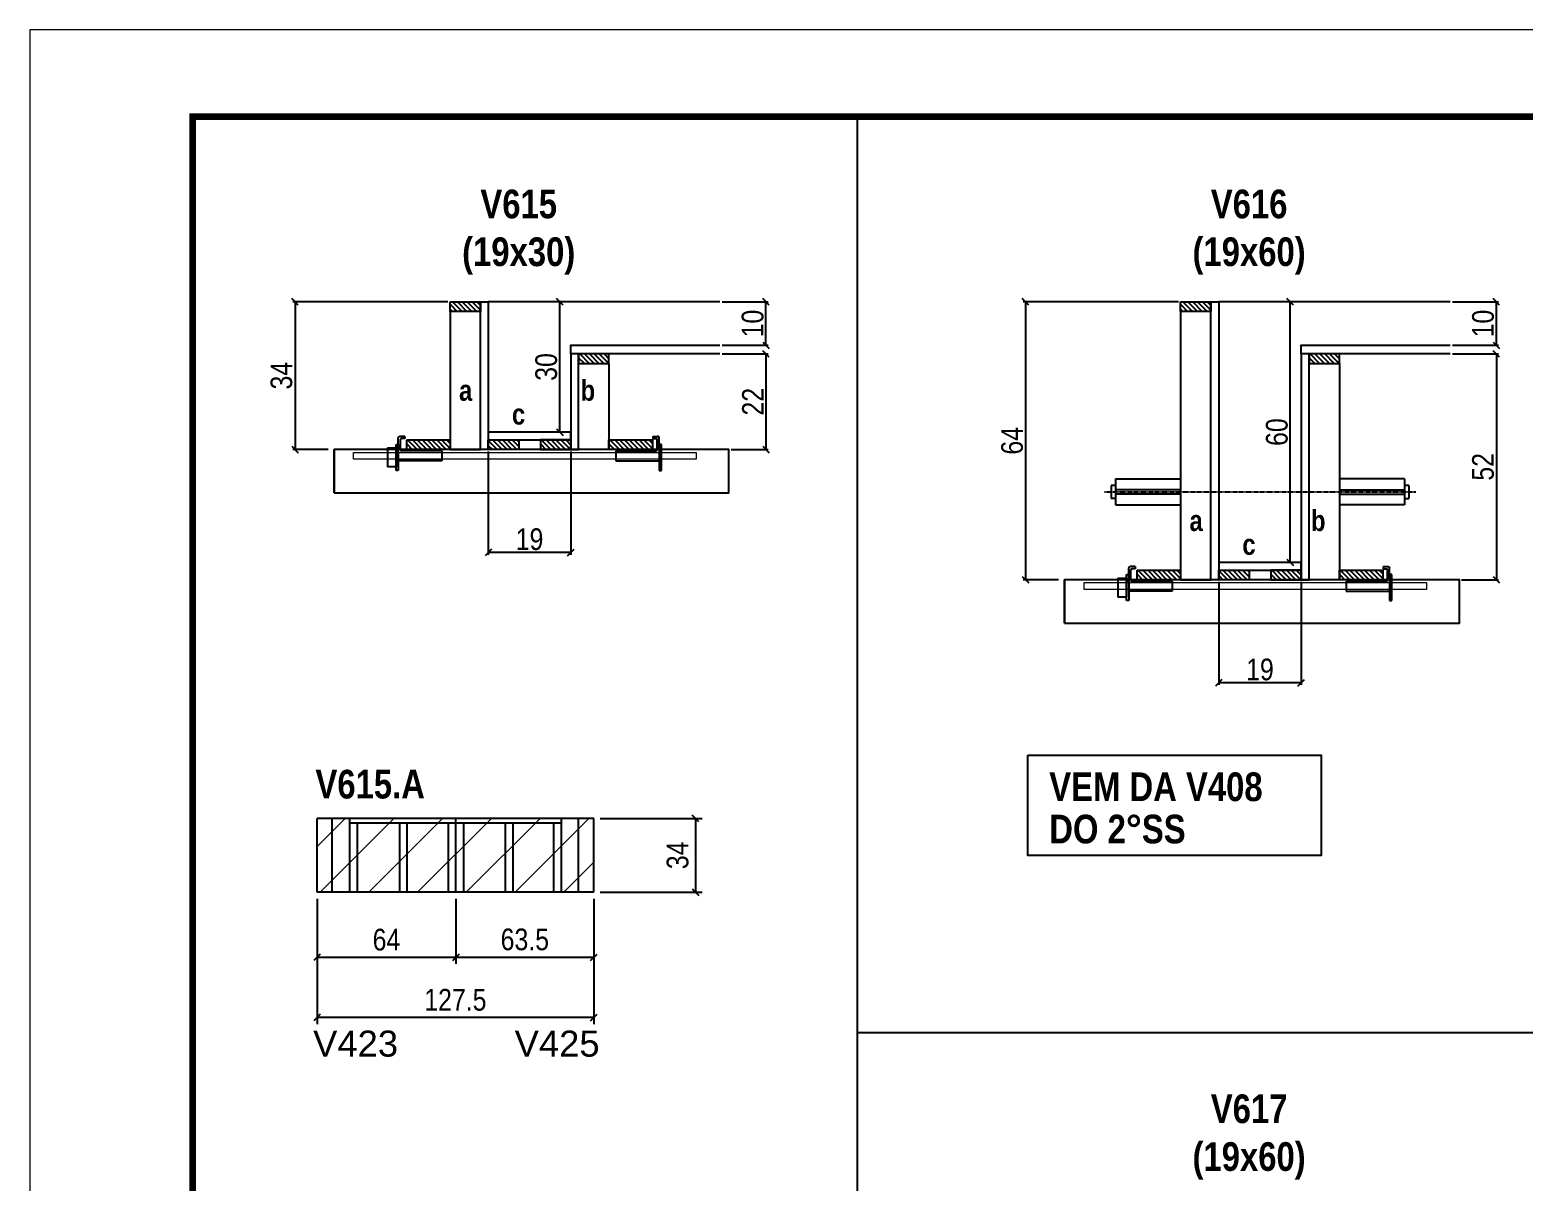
# Model space of a CAD drawing. Extents: x 3309 to 9590, y -2522 to 14608.
# Drawn here: x 4908 to 5596, y 10631 to 11162 of the extents above; entities that cross this region are included whole.
import ezdxf

# ---------------------------------------------------------------- set-up
doc = ezdxf.new("R2010")
doc.units = 0
doc.linetypes.add('DASHED', pattern=[0.75, 0.5, -0.25])
doc.linetypes.add('HIDDEN', pattern=[0.375, 0.25, -0.125])
for name, color, linetype in [('5', 5, 'Continuous'), ('barrote', 251, 'Continuous'), ('COTA', 241, 'Continuous'), ('detalhes', 4, 'Continuous'), ('NOMENCLATURA', 7, 'Continuous'), ('Painéis', 200, 'Continuous'), ('presilha', 1, 'Continuous'), ('SARR_2.2x10', 60, 'Continuous'), ('SARR_2.2x7', 40, 'Continuous'), ('SARR_3.5x7', 81, 'Continuous'), ('TENSOR', 3, 'Continuous')]:
    doc.layers.add(name, color=color, linetype=linetype)
for name, color, linetype, lineweight in [('CONCRETO', 251, 'Continuous', 25), ('Folhas', 255, 'Continuous', 9), ('Hachura', 251, 'Continuous', 9), ('SARRAFO DE PRESSAO', 251, 'DASHED', 9), ('SCO-___-LAJ', 2, 'Continuous', 0)]:
    doc.layers.add(name, color=color, linetype=linetype, lineweight=lineweight)
doc.styles.add('COTA TECNICA', font='techl___.ttf', dxfattribs={"height": 10})
doc.styles.add('COTA TECNICA 2X', font='techl___.ttf', dxfattribs={"height": 10})
doc.styles.get("Standard").update_dxf_attribs({"font": 'arial.ttf'})
doc.styles.add('TECNICA', font='techb___.ttf', dxfattribs={"height": 10})
doc.dimstyles.new('PAINEL', dxfattribs={"dimtxt": 10, "dimasz": 3, "dimexe": 3, "dimexo": 3, "dimgap": 3, "dimtad": 1, "dimdec": 1, "dimzin": 12, "dimdsep": 46, "dimtxsty": 'COTA TECNICA', "dimblk1": 'OBLIQUE', "dimblk2": 'OBLIQUE', "dimsah": 1, "dimcen": 0.9, "dimclrd": 4, "dimclre": 4, "dimclrt": 240, "dimadec": 1, "dimazin": 3, "dimtfac": 1, "dimtdec": 1, "dimtmove": 0, "dimatfit": 3, "dimfxl": 1, "dimtolj": 1, "dimtzin": 12, "dimarcsym": 0})
doc.dimstyles.new('SECAO', dxfattribs={"dimscale": 0.333333, "dimtxt": 5, "dimasz": 9, "dimexe": 3, "dimexo": 3, "dimgap": 3, "dimtad": 1, "dimdec": 1, "dimlfac": 0.5, "dimzin": 12, "dimdsep": 46, "dimtxsty": 'COTA TECNICA 2X', "dimblk1": 'OBLIQUE', "dimblk2": 'OBLIQUE', "dimsah": 1, "dimcen": 0.9, "dimclrd": 4, "dimclre": 4, "dimclrt": 240, "dimadec": 1, "dimazin": 3, "dimtfac": 1, "dimtdec": 1, "dimtmove": 0, "dimatfit": 3, "dimfxl": 1, "dimtolj": 1, "dimtzin": 12, "dimarcsym": 0})
pattern_1 = [(135, (38354.6072, -112543.3136), (-1.122532015, -1.122532015), [])]
pattern_2 = [(135, (38691.1088, -112603.3136), (-1.122532015, -1.122532015), [])]

# ---------------------------------------------------------------- blocks, each defined once
blk = doc.blocks.new('9999999999')
at = {"layer": 'Folhas'}
blk.add_lwpolyline([(98138.98, 34190.21), (99623.98, 34190.21), (99623.98, 35240.21), (98138.98, 35240.21)], close=True, dxfattribs=at)
at = {"layer": 'Folhas', "color": 30, "const_width": 3}
blk.add_lwpolyline([(98213.98, 34230.21), (99583.98, 34230.21), (99583.98, 35200.21), (98213.98, 35200.21)], close=True, dxfattribs=at)
blk = doc.blocks.new('_Oblique')
at = {"color": 0, "linetype": 'ByBlock', "lineweight": -2}
blk.add_line((-0.5, -0.5), (0.5, 0.5), dxfattribs=at)
blk = doc.blocks.new('*D309')
at = {"layer": 'COTA', "color": 4, "lineweight": -2, "transparency": 16777216}
for p, q in [((5119.07, 10967.86), (5119.07, 10920.38)), ((5157.07, 10967.86), (5157.07, 10920.38)), ((5157.07, 10921.38), (5119.07, 10921.38))]:
    blk.add_line(p, q, dxfattribs=at)
at = {"layer": 'Defpoints', "color": 0, "transparency": 16777216}
for p in [(5119.07, 10968.86), (5157.07, 10968.86), (5119.07, 10921.38)]:
    blk.add_point(p, dxfattribs=at)
at = {"layer": 'COTA', "color": 4, "lineweight": -2, "transparency": 16777216, "xscale": 3, "yscale": 3, "zscale": 3, "rotation": 180}
blk.add_blockref('_Oblique', (5119.07, 10921.38), dxfattribs=at)
at = {"layer": 'COTA', "color": 4, "lineweight": -2, "transparency": 16777216, "xscale": 3, "yscale": 3, "zscale": 3}
blk.add_blockref('_Oblique', (5157.07, 10921.38), dxfattribs=at)
at = {"layer": 'COTA', "color": 240, "transparency": 16777216, "insert": (5138.07, 10927.47), "char_height": 10, "attachment_point": 5, "style": 'COTA TECNICA 2X'}
blk.add_mtext('\\A1;19', dxfattribs=at)
blk = doc.blocks.new('PRESILHA METÁLICA 1')
at = {"layer": 'presilha'}
for p, q in [((12, 21), (8.6, 21)), ((12, 21), (12, 19.5)), ((0, 13), (6, 13)), ((0, 13), (0, 0)), ((6, 15.5), (7.5, 15.5)), ((6, -2.5), (6, 15.5)), ((6, 13), (6, 0)), ((7.5, 10.6), (7.5, 19.9)), ((7.5, 15.5), (7.5, -2.5)), ((9, 11.6), (9, 18.9)), ((12, 19.5), (9.6, 19.5)), ((37.5, 11), (9.6, 11)), ((37.5, 11), (37.5, 4.1)), ((6, 0), (0, 0)), ((37.5, 4.1), (7.5, 4.1)), ((7.5, -2.5), (6, -2.5))]:
    blk.add_line(p, q, dxfattribs=at)
for centre, radius, start, end in [((8.6, 19.9), 1.14, 90, 180), ((9.6, 18.9), 0.57, 90, 180), ((9.6, 11.6), 0.57, 180, 270)]:
    blk.add_arc(centre, radius, start, end, dxfattribs=at)
blk = doc.blocks.new('PRESILHA METÁLICA 2')
at = {"layer": 'presilha'}
for p, q in [((-5.2, 23.5), (-5.2, 22)), ((-5.2, 23.5), (-1.9, 23.5)), ((-5.2, 22), (-2.8, 22)), ((-2.2, 14.1), (-2.2, 21.4)), ((-0.8, 14.6), (-0.8, 22.4)), ((-30.8, 13.5), (-30.8, 6.6)), ((-30.8, 13.5), (-2.8, 13.5)), ((0.8, 18), (-0.8, 18)), ((-0.8, 18), (-0.8, 0)), ((0.8, 0), (0.8, 18)), ((-30.8, 6.6), (-0.8, 6.6)), ((-0.8, 0), (0.8, 0))]:
    blk.add_line(p, q, dxfattribs=at)
for centre, radius, start, end in [((-2.8, 21.4), 0.57, 0, 90), ((-1.9, 22.4), 1.14, 0, 90), ((-2.8, 14.1), 0.57, 270, 0)]:
    blk.add_arc(centre, radius, start, end, dxfattribs=at)
blk = doc.blocks.new('*D310')
at = {"layer": 'COTA', "color": 4, "lineweight": -2, "transparency": 16777216}
for p, q in [((5100.47, 11036.86), (5029.02, 11036.86)), ((5030.02, 11036.86), (5030.02, 10968.86)), ((5045.26, 10968.86), (5029.02, 10968.86))]:
    blk.add_line(p, q, dxfattribs=at)
at = {"layer": 'Defpoints', "color": 0, "transparency": 16777216}
for p in [(5101.47, 11036.86), (5030.02, 10968.86), (5046.26, 10968.86)]:
    blk.add_point(p, dxfattribs=at)
at = {"layer": 'COTA', "color": 4, "lineweight": -2, "transparency": 16777216, "xscale": 3, "yscale": 3, "zscale": 3}
for p, rotation in [((5030.02, 11036.86), 90), ((5030.02, 10968.86), 270)]:
    blk.add_blockref('_Oblique', p, dxfattribs=dict(at, rotation=rotation))
at = {"layer": 'COTA', "color": 240, "transparency": 16777216, "insert": (5023.8, 11002.86), "char_height": 10, "attachment_point": 5, "rotation": 90, "style": 'COTA TECNICA 2X'}
blk.add_mtext('\\A1;34', dxfattribs=at)
blk = doc.blocks.new('*D311')
at = {"layer": 'COTA', "color": 4, "lineweight": -2, "transparency": 16777216}
for p, q in [((5226.77, 11012.86), (5247.99, 11012.86)), ((5246.99, 11012.86), (5246.99, 10968.86)), ((5230.88, 10968.86), (5247.99, 10968.86))]:
    blk.add_line(p, q, dxfattribs=at)
at = {"layer": 'Defpoints', "color": 0, "transparency": 16777216}
for p in [(5225.77, 11012.86), (5229.88, 10968.86), (5246.99, 10968.86)]:
    blk.add_point(p, dxfattribs=at)
at = {"layer": 'COTA', "color": 4, "lineweight": -2, "transparency": 16777216, "xscale": 3, "yscale": 3, "zscale": 3}
for p, rotation in [((5246.99, 11012.86), 90), ((5246.99, 10968.86), 270)]:
    blk.add_blockref('_Oblique', p, dxfattribs=dict(at, rotation=rotation))
at = {"layer": 'COTA', "color": 240, "transparency": 16777216, "insert": (5240.99, 10990.86), "char_height": 10, "attachment_point": 5, "rotation": 90, "style": 'COTA TECNICA 2X'}
blk.add_mtext('\\A1;22', dxfattribs=at)
blk = doc.blocks.new('*D312')
at = {"layer": 'COTA', "color": 4, "lineweight": -2, "transparency": 16777216}
for p, q in [((5156.07, 11036.86), (5151, 11036.86)), ((5152, 10976.86), (5152, 11036.86)), ((5156.07, 10976.86), (5151, 10976.86))]:
    blk.add_line(p, q, dxfattribs=at)
at = {"layer": 'Defpoints', "color": 0, "transparency": 16777216}
for p in [(5152, 11036.86), (5157.07, 11036.86), (5157.07, 10976.86)]:
    blk.add_point(p, dxfattribs=at)
at = {"layer": 'COTA', "color": 4, "lineweight": -2, "transparency": 16777216, "xscale": 3, "yscale": 3, "zscale": 3}
for p, rotation in [((5152, 11036.86), 90), ((5152, 10976.86), 270)]:
    blk.add_blockref('_Oblique', p, dxfattribs=dict(at, rotation=rotation))
at = {"layer": 'COTA', "color": 240, "transparency": 16777216, "insert": (5145.78, 11006.86), "char_height": 10, "attachment_point": 5, "rotation": 90, "style": 'COTA TECNICA 2X'}
blk.add_mtext('\\A1;30', dxfattribs=at)
blk = doc.blocks.new('*D313')
at = {"layer": 'COTA', "color": 4, "lineweight": -2, "transparency": 16777216}
for p, q in [((5226.77, 11036.86), (5247.99, 11036.86)), ((5246.99, 11016.86), (5246.99, 11036.86)), ((5226.77, 11016.86), (5247.99, 11016.86))]:
    blk.add_line(p, q, dxfattribs=at)
at = {"layer": 'Defpoints', "color": 0, "transparency": 16777216}
for p in [(5225.77, 11036.86), (5246.99, 11036.86), (5225.77, 11016.86)]:
    blk.add_point(p, dxfattribs=at)
at = {"layer": 'COTA', "color": 4, "lineweight": -2, "transparency": 16777216, "xscale": 3, "yscale": 3, "zscale": 3}
for p, rotation in [((5246.99, 11036.86), 90), ((5246.99, 11016.86), 270)]:
    blk.add_blockref('_Oblique', p, dxfattribs=dict(at, rotation=rotation))
at = {"layer": 'COTA', "color": 240, "transparency": 16777216, "insert": (5240.88, 11026.86), "char_height": 10, "attachment_point": 5, "rotation": 90, "style": 'COTA TECNICA 2X'}
blk.add_mtext('\\A1;10', dxfattribs=at)
blk = doc.blocks.new('*D314')
at = {"layer": 'COTA', "color": 4, "linetype": 'ByBlock', "lineweight": -2, "transparency": 16777216}
for p, q in [((5104.15, 10761.91), (5104.15, 10731.9)), ((5167.65, 10761.91), (5167.65, 10731.9)), ((5167.65, 10734.9), (5104.15, 10734.9))]:
    blk.add_line(p, q, dxfattribs=at)
at = {"layer": 'Defpoints', "color": 0, "linetype": 'ByBlock', "transparency": 16777216}
for p in [(5104.15, 10764.91), (5167.65, 10764.91), (5104.15, 10734.9)]:
    blk.add_point(p, dxfattribs=at)
at = {"layer": 'COTA', "color": 4, "linetype": 'ByBlock', "lineweight": -2, "transparency": 16777216, "xscale": 3, "yscale": 3, "zscale": 3, "rotation": 180}
blk.add_blockref('_Oblique', (5104.15, 10734.9), dxfattribs=at)
at = {"layer": 'COTA', "color": 4, "linetype": 'ByBlock', "lineweight": -2, "transparency": 16777216, "xscale": 3, "yscale": 3, "zscale": 3}
blk.add_blockref('_Oblique', (5167.65, 10734.9), dxfattribs=at)
at = {"layer": 'COTA', "color": 240, "linetype": 'ByBlock', "transparency": 16777216, "insert": (5135.9, 10743.12), "char_height": 10, "attachment_point": 5, "style": 'COTA TECNICA'}
blk.add_mtext('\\A1;63.5', dxfattribs=at)
blk = doc.blocks.new('*D315')
at = {"layer": 'COTA', "color": 4, "linetype": 'ByBlock', "lineweight": -2, "transparency": 16777216}
for p, q in [((5040.15, 10761.91), (5040.15, 10731.9)), ((5104.15, 10761.91), (5104.15, 10731.9)), ((5104.15, 10734.9), (5040.15, 10734.9))]:
    blk.add_line(p, q, dxfattribs=at)
at = {"layer": 'Defpoints', "color": 0, "linetype": 'ByBlock', "transparency": 16777216}
for p in [(5040.15, 10764.91), (5104.15, 10764.91), (5040.15, 10734.9)]:
    blk.add_point(p, dxfattribs=at)
at = {"layer": 'COTA', "color": 4, "linetype": 'ByBlock', "lineweight": -2, "transparency": 16777216, "xscale": 3, "yscale": 3, "zscale": 3, "rotation": 180}
blk.add_blockref('_Oblique', (5040.15, 10734.9), dxfattribs=at)
at = {"layer": 'COTA', "color": 4, "linetype": 'ByBlock', "lineweight": -2, "transparency": 16777216, "xscale": 3, "yscale": 3, "zscale": 3}
blk.add_blockref('_Oblique', (5104.15, 10734.9), dxfattribs=at)
at = {"layer": 'COTA', "color": 240, "linetype": 'ByBlock', "transparency": 16777216, "insert": (5072.15, 10743), "char_height": 10, "attachment_point": 5, "style": 'COTA TECNICA'}
blk.add_mtext('\\A1;64', dxfattribs=at)
blk = doc.blocks.new('*D337')
at = {"layer": 'COTA', "color": 4, "linetype": 'ByBlock', "lineweight": -2, "transparency": 16777216}
for p, q in [((5040.15, 10761.91), (5040.15, 10704.19)), ((5167.65, 10761.91), (5167.65, 10704.19)), ((5167.65, 10707.19), (5040.15, 10707.19))]:
    blk.add_line(p, q, dxfattribs=at)
at = {"layer": 'Defpoints', "color": 0, "linetype": 'ByBlock', "transparency": 16777216}
for p in [(5040.15, 10764.91), (5167.65, 10764.91), (5040.15, 10707.19)]:
    blk.add_point(p, dxfattribs=at)
at = {"layer": 'COTA', "color": 4, "linetype": 'ByBlock', "lineweight": -2, "transparency": 16777216, "xscale": 3, "yscale": 3, "zscale": 3, "rotation": 180}
blk.add_blockref('_Oblique', (5040.15, 10707.19), dxfattribs=at)
at = {"layer": 'COTA', "color": 4, "linetype": 'ByBlock', "lineweight": -2, "transparency": 16777216, "xscale": 3, "yscale": 3, "zscale": 3}
blk.add_blockref('_Oblique', (5167.65, 10707.19), dxfattribs=at)
at = {"layer": 'COTA', "color": 240, "linetype": 'ByBlock', "transparency": 16777216, "insert": (5103.9, 10715.3), "char_height": 10, "attachment_point": 5, "style": 'COTA TECNICA'}
blk.add_mtext('\\A1;127.5', dxfattribs=at)
blk = doc.blocks.new('*D338')
at = {"layer": 'COTA', "color": 4, "lineweight": -2, "transparency": 16777216}
for p, q in [((5170.65, 10798.91), (5217.53, 10798.91)), ((5214.53, 10798.91), (5214.53, 10764.91)), ((5170.65, 10764.91), (5217.53, 10764.91))]:
    blk.add_line(p, q, dxfattribs=at)
at = {"layer": 'Defpoints', "color": 0, "transparency": 16777216}
for p in [(5167.65, 10798.91), (5167.65, 10764.91), (5214.53, 10764.91)]:
    blk.add_point(p, dxfattribs=at)
at = {"layer": 'COTA', "color": 4, "lineweight": -2, "transparency": 16777216, "xscale": 3, "yscale": 3, "zscale": 3}
for p, rotation in [((5214.53, 10798.91), 90), ((5214.53, 10764.91), 270)]:
    blk.add_blockref('_Oblique', p, dxfattribs=dict(at, rotation=rotation))
at = {"layer": 'COTA', "color": 240, "transparency": 16777216, "insert": (5206.31, 10781.91), "char_height": 10, "attachment_point": 5, "rotation": 90, "style": 'COTA TECNICA'}
blk.add_mtext('\\A1;34', dxfattribs=at)
blk = doc.blocks.new('*D320')
at = {"layer": 'COTA', "color": 4, "lineweight": -2, "transparency": 16777216}
for p, q in [((5455.57, 10907.86), (5455.57, 10860.38)), ((5493.57, 10907.86), (5493.57, 10860.38)), ((5493.57, 10861.38), (5455.57, 10861.38))]:
    blk.add_line(p, q, dxfattribs=at)
at = {"layer": 'Defpoints', "color": 0, "transparency": 16777216}
for p in [(5455.57, 10908.86), (5493.57, 10908.86), (5455.57, 10861.38)]:
    blk.add_point(p, dxfattribs=at)
at = {"layer": 'COTA', "color": 4, "lineweight": -2, "transparency": 16777216, "xscale": 3, "yscale": 3, "zscale": 3, "rotation": 180}
blk.add_blockref('_Oblique', (5455.57, 10861.38), dxfattribs=at)
at = {"layer": 'COTA', "color": 4, "lineweight": -2, "transparency": 16777216, "xscale": 3, "yscale": 3, "zscale": 3}
blk.add_blockref('_Oblique', (5493.57, 10861.38), dxfattribs=at)
at = {"layer": 'COTA', "color": 240, "transparency": 16777216, "insert": (5474.57, 10867.47), "char_height": 10, "attachment_point": 5, "style": 'COTA TECNICA 2X'}
blk.add_mtext('\\A1;19', dxfattribs=at)
blk = doc.blocks.new('*D321')
at = {"layer": 'COTA', "color": 4, "lineweight": -2, "transparency": 16777216}
for p, q in [((5436.97, 11036.86), (5365.52, 11036.86)), ((5366.52, 11036.86), (5366.52, 10908.86)), ((5381.76, 10908.86), (5365.52, 10908.86))]:
    blk.add_line(p, q, dxfattribs=at)
at = {"layer": 'Defpoints', "color": 0, "transparency": 16777216}
for p in [(5437.97, 11036.86), (5366.52, 10908.86), (5382.76, 10908.86)]:
    blk.add_point(p, dxfattribs=at)
at = {"layer": 'COTA', "color": 4, "lineweight": -2, "transparency": 16777216, "xscale": 3, "yscale": 3, "zscale": 3}
for p, rotation in [((5366.52, 11036.86), 90), ((5366.52, 10908.86), 270)]:
    blk.add_blockref('_Oblique', p, dxfattribs=dict(at, rotation=rotation))
at = {"layer": 'COTA', "color": 240, "transparency": 16777216, "insert": (5360.42, 10972.86), "char_height": 10, "attachment_point": 5, "rotation": 90, "style": 'COTA TECNICA 2X'}
blk.add_mtext('\\A1;64', dxfattribs=at)
blk = doc.blocks.new('*D322')
at = {"layer": 'COTA', "color": 4, "lineweight": -2, "transparency": 16777216}
for p, q in [((5563.27, 11012.86), (5584.49, 11012.86)), ((5583.49, 11012.86), (5583.49, 10908.86)), ((5567.38, 10908.86), (5584.49, 10908.86))]:
    blk.add_line(p, q, dxfattribs=at)
at = {"layer": 'Defpoints', "color": 0, "transparency": 16777216}
for p in [(5562.27, 11012.86), (5566.38, 10908.86), (5583.49, 10908.86)]:
    blk.add_point(p, dxfattribs=at)
at = {"layer": 'COTA', "color": 4, "lineweight": -2, "transparency": 16777216, "xscale": 3, "yscale": 3, "zscale": 3}
for p, rotation in [((5583.49, 11012.86), 90), ((5583.49, 10908.86), 270)]:
    blk.add_blockref('_Oblique', p, dxfattribs=dict(at, rotation=rotation))
at = {"layer": 'COTA', "color": 240, "transparency": 16777216, "insert": (5577.38, 10960.86), "char_height": 10, "attachment_point": 5, "rotation": 90, "style": 'COTA TECNICA 2X'}
blk.add_mtext('\\A1;52', dxfattribs=at)
blk = doc.blocks.new('*D323')
at = {"layer": 'COTA', "color": 4, "lineweight": -2, "transparency": 16777216}
for p, q in [((5492.57, 11036.86), (5487.5, 11036.86)), ((5488.5, 10916.86), (5488.5, 11036.86)), ((5492.57, 10916.86), (5487.5, 10916.86))]:
    blk.add_line(p, q, dxfattribs=at)
at = {"layer": 'Defpoints', "color": 0, "transparency": 16777216}
for p in [(5488.5, 11036.86), (5493.57, 11036.86), (5493.57, 10916.86)]:
    blk.add_point(p, dxfattribs=at)
at = {"layer": 'COTA', "color": 4, "lineweight": -2, "transparency": 16777216, "xscale": 3, "yscale": 3, "zscale": 3}
for p, rotation in [((5488.5, 11036.86), 90), ((5488.5, 10916.86), 270)]:
    blk.add_blockref('_Oblique', p, dxfattribs=dict(at, rotation=rotation))
at = {"layer": 'COTA', "color": 240, "transparency": 16777216, "insert": (5482.39, 10976.86), "char_height": 10, "attachment_point": 5, "rotation": 90, "style": 'COTA TECNICA 2X'}
blk.add_mtext('\\A1;60', dxfattribs=at)
blk = doc.blocks.new('*D324')
at = {"layer": 'COTA', "color": 4, "lineweight": -2, "transparency": 16777216}
for p, q in [((5563.27, 11036.86), (5584.49, 11036.86)), ((5583.49, 11016.86), (5583.49, 11036.86)), ((5563.27, 11016.86), (5584.49, 11016.86))]:
    blk.add_line(p, q, dxfattribs=at)
at = {"layer": 'Defpoints', "color": 0, "transparency": 16777216}
for p in [(5562.27, 11036.86), (5583.49, 11036.86), (5562.27, 11016.86)]:
    blk.add_point(p, dxfattribs=at)
at = {"layer": 'COTA', "color": 4, "lineweight": -2, "transparency": 16777216, "xscale": 3, "yscale": 3, "zscale": 3}
for p, rotation in [((5583.49, 11036.86), 90), ((5583.49, 11016.86), 270)]:
    blk.add_blockref('_Oblique', p, dxfattribs=dict(at, rotation=rotation))
at = {"layer": 'COTA', "color": 240, "transparency": 16777216, "insert": (5577.39, 11026.86), "char_height": 10, "attachment_point": 5, "rotation": 90, "style": 'COTA TECNICA 2X'}
blk.add_mtext('\\A1;10', dxfattribs=at)

msp = doc.modelspace()

# ---------------------------------------------------------------- hatches: boundary and pattern name
at = {"layer": 'Hachura', "linetype": 'ByBlock'}
h = msp.add_hatch(dxfattribs=at)
h.set_pattern_fill('ANSI31', color=256, scale=5)
h.set_pattern_definition([(45, (-447.436, 0), (-11.22532, 11.22532), [])])
h.paths.add_polyline_path([(5104.15, 10798.91), (5040.15, 10798.91), (5040.15, 10764.91), (5104.15, 10764.91)])
h.paths.add_polyline_path([(5167.65, 10798.91), (5104.15, 10798.91), (5104.15, 10764.91), (5167.65, 10764.91)])
h.paths.add_polyline_path([(5167.65, 10595.61), (5104.15, 10595.61), (5104.15, 10573.61), (5167.65, 10573.61)])
h.paths.add_polyline_path([(5104.15, 10595.61), (5040.15, 10595.61), (5040.15, 10573.61), (5104.15, 10573.61)])
at = {"layer": 'SARR_2.2x10'}
h = msp.add_hatch(dxfattribs=at)
h.set_pattern_fill('ANSI31', color=256, scale=0.5, angle=90)
h.set_pattern_definition([(135, (38275.0072, -112543.3136), (-1.122532015, -1.122532015), [])])
h.paths.add_polyline_path([(5081.47, 10973.26), (5081.47, 10968.86), (5101.47, 10968.86), (5101.47, 10973.26)])
h = msp.add_hatch(dxfattribs=at)
h.set_pattern_fill('ANSI31', color=256, scale=0.5, angle=90)
h.set_pattern_definition([(135, (38368.2072, -112543.3136), (-1.122532015, -1.122532015), [])])
h.paths.add_polyline_path([(5174.67, 10973.26), (5174.67, 10968.86), (5194.67, 10968.86), (5194.67, 10973.26)])
h = msp.add_hatch(dxfattribs=at)
h.set_pattern_fill('ANSI31', color=256, scale=0.5, angle=90)
h.set_pattern_definition([(135, (38611.5088, -112603.3136), (-1.122532015, -1.122532015), [])])
h.paths.add_polyline_path([(5417.97, 10913.26), (5417.97, 10908.86), (5437.97, 10908.86), (5437.97, 10913.26)])
h = msp.add_hatch(dxfattribs=at)
h.set_pattern_fill('ANSI31', color=256, scale=0.5, angle=90)
h.set_pattern_definition([(135, (38704.7088, -112603.3136), (-1.122532015, -1.122532015), [])])
h.paths.add_polyline_path([(5511.17, 10913.26), (5511.17, 10908.86), (5531.17, 10908.86), (5531.17, 10913.26)])
at = {"layer": 'SARR_2.2x7'}
h = msp.add_hatch(dxfattribs=at)
h.set_pattern_fill('ANSI31', color=256, scale=0.5, angle=90)
h.set_pattern_definition([(135, (38289.0072, -112479.7136), (-1.122532015, -1.122532015), [])])
h.paths.add_polyline_path([(5115.47, 11036.86), (5115.47, 11032.46), (5101.47, 11032.46), (5101.47, 11036.86)])
h = msp.add_hatch(dxfattribs=at)
h.set_pattern_fill('ANSI31', color=256, scale=0.5, angle=90)
h.set_pattern_definition([(135, (38625.5088, -112479.7136), (-1.122532015, -1.122532015), [])])
h.paths.add_polyline_path([(5451.97, 11036.86), (5451.97, 11032.46), (5437.97, 11032.46), (5437.97, 11036.86)])
h = msp.add_hatch(dxfattribs=at)
h.set_pattern_fill('ANSI31', color=256, scale=0.5, angle=90)
h.set_pattern_definition([(135, (38269.0072, -112503.7136), (-1.122532015, -1.122532015), [])])
h.paths.add_polyline_path([(5160.67, 11012.86), (5160.67, 11008.46), (5174.67, 11008.46), (5174.67, 11012.86)])
h = msp.add_hatch(dxfattribs=at)
h.set_pattern_fill('ANSI31', color=256, scale=0.5, angle=90)
h.set_pattern_definition([(135, (38605.5088, -112503.7136), (-1.122532015, -1.122532015), [])])
h.paths.add_polyline_path([(5497.17, 11012.86), (5497.17, 11008.46), (5511.17, 11008.46), (5511.17, 11012.86)])
h = msp.add_hatch(dxfattribs=at)
h.set_pattern_fill('ANSI31', color=256, scale=0.5, angle=90)
h.set_pattern_definition(pattern_1)
h.paths.add_polyline_path([(5133.07, 10968.86), (5133.07, 10973.26), (5119.07, 10973.26), (5119.07, 10968.86)])
h = msp.add_hatch(dxfattribs=at)
h.set_pattern_fill('ANSI31', color=256, scale=0.5, angle=90)
h.set_pattern_definition(pattern_1)
h.paths.add_polyline_path([(5143.07, 10973.26), (5143.07, 10968.86), (5157.07, 10968.86), (5157.07, 10973.26)])
h = msp.add_hatch(dxfattribs=at)
h.set_pattern_fill('ANSI31', color=256, scale=0.5, angle=90)
h.set_pattern_definition(pattern_2)
h.paths.add_polyline_path([(5469.57, 10908.86), (5469.57, 10913.26), (5455.57, 10913.26), (5455.57, 10908.86)])
h = msp.add_hatch(dxfattribs=at)
h.set_pattern_fill('ANSI31', color=256, scale=0.5, angle=90)
h.set_pattern_definition(pattern_2)
h.paths.add_polyline_path([(5479.57, 10913.26), (5479.57, 10908.86), (5493.57, 10908.86), (5493.57, 10913.26)])

# ---------------------------------------------------------------- linework, layer by layer
at = {"ltscale": 3}
for p, q in [((5407.97, 10955.31), (5407.97, 10943.31)), ((5407.97, 10955.31), (5437.97, 10955.31)), ((5541.17, 10955.31), (5511.17, 10955.31)), ((5541.17, 10955.31), (5541.17, 10943.31)), ((5405.97, 10952.31), (5405.97, 10946.31)), ((5407.97, 10952.31), (5405.97, 10952.31)), ((5407.97, 10946.31), (5405.97, 10946.31)), ((5437.97, 10950.31), (5407.97, 10950.31)), ((5437.97, 10948.31), (5407.97, 10948.31)), ((5511.17, 10950.31), (5541.17, 10950.31)), ((5511.17, 10948.31), (5541.17, 10948.31)), ((5543.17, 10952.31), (5541.17, 10952.31)), ((5541.17, 10946.31), (5543.17, 10946.31)), ((5543.17, 10952.31), (5543.17, 10946.31)), ((5407.97, 10943.31), (5437.97, 10943.31)), ((5541.17, 10943.31), (5511.17, 10943.31))]:
    msp.add_line(p, q, dxfattribs=at)
at = {"layer": 'barrote', "elevation": 0}
msp.add_lwpolyline([(5048.01, 10948.86), (5229.93, 10948.86), (5229.93, 10968.86), (5048.01, 10968.86)], close=True, dxfattribs=at)
at = {"layer": 'barrote'}
msp.add_lwpolyline([(5384.51, 10888.86), (5566.43, 10888.86), (5566.43, 10908.86), (5384.51, 10908.86)], close=True, dxfattribs=at)
at = {"layer": 'CONCRETO', "linetype": 'Continuous'}
for p, q in [((5225.77, 11036.86), (5119.07, 11036.86)), ((5562.27, 11036.86), (5455.57, 11036.86))]:
    msp.add_line(p, q, dxfattribs=at)
at = {"layer": 'COTA'}
for p, q in [((5288.98, 11122.13), (5288.98, 10351.38)), ((5288.98, 10700.34), (6352.87, 10700.34))]:
    msp.add_line(p, q, dxfattribs=at)
at = {"layer": 'detalhes', "color": 250}
for p, q in [((5048.01, 10948.86), (5048.01, 10968.86)), ((5384.51, 10888.86), (5384.51, 10908.86))]:
    msp.add_line(p, q, dxfattribs=at)
at = {"layer": 'NOMENCLATURA'}
msp.add_lwpolyline([(5367.66, 10828.11), (5502.81, 10828.11), (5502.81, 10781.84), (5367.66, 10781.84)], close=True, dxfattribs=at)
at = {"layer": 'Painéis', "linetype": 'ByBlock'}
for p, q in [((5167.65, 10798.91), (5040.15, 10798.91)), ((5040.15, 10764.91), (5040.15, 10798.91)), ((5104.15, 10764.91), (5104.15, 10798.91)), ((5167.65, 10764.91), (5167.65, 10798.91)), ((5167.65, 10764.91), (5040.15, 10764.91))]:
    msp.add_line(p, q, dxfattribs=at)
at = {"layer": 'Painéis', "linetype": 'Continuous', "elevation": 0}
for points in [[(5115.47, 10968.86), (5115.47, 11036.86), (5119.07, 11036.86), (5119.07, 10968.86)], [(5160.67, 10968.86), (5160.67, 11012.86), (5157.07, 11012.86), (5157.07, 10968.86)], [(5157.07, 10976.86), (5119.07, 10976.86), (5119.07, 10973.26), (5157.07, 10973.26)]]:
    msp.add_lwpolyline(points, close=True, dxfattribs=at)
at = {"layer": 'Painéis', "linetype": 'Continuous'}
for points in [[(5451.97, 10908.86), (5451.97, 11036.86), (5455.57, 11036.86), (5455.57, 10908.86)], [(5497.17, 10908.86), (5497.17, 11012.86), (5493.57, 11012.86), (5493.57, 10908.86)], [(5493.57, 10916.86), (5455.57, 10916.86), (5455.57, 10913.26), (5493.57, 10913.26)]]:
    msp.add_lwpolyline(points, close=True, dxfattribs=at)
msp.add_lwpolyline([(5225.77, 11012.86), (5157.07, 11012.86), (5157.07, 11016.86), (5225.77, 11016.86)], dxfattribs=at)
at = {"layer": 'Painéis', "linetype": 'Continuous', "elevation": 0}
msp.add_lwpolyline([(5562.27, 11012.86), (5493.57, 11012.86), (5493.57, 11016.86), (5562.27, 11016.86)], dxfattribs=at)
at = {"layer": 'SARR_2.2x10', "elevation": 0}
for points in [[(5081.47, 10973.26), (5101.47, 10973.26), (5101.47, 10968.86), (5081.47, 10968.86)], [(5174.67, 10973.26), (5194.67, 10973.26), (5194.67, 10968.86), (5174.67, 10968.86)]]:
    msp.add_lwpolyline(points, close=True, dxfattribs=at)
at = {"layer": 'SARR_2.2x10'}
for points in [[(5417.97, 10913.26), (5437.97, 10913.26), (5437.97, 10908.86), (5417.97, 10908.86)], [(5511.17, 10913.26), (5531.17, 10913.26), (5531.17, 10908.86), (5511.17, 10908.86)]]:
    msp.add_lwpolyline(points, close=True, dxfattribs=at)
at = {"layer": 'SARR_2.2x7', "linetype": 'Continuous'}
for p, q in [((5047.15, 10764.91), (5047.15, 10798.91)), ((5104.15, 10796.71), (5055.15, 10796.71)), ((5152.65, 10796.71), (5104.15, 10796.71)), ((5160.65, 10764.91), (5160.65, 10798.91))]:
    msp.add_line(p, q, dxfattribs=at)
at = {"layer": 'SARR_2.2x7'}
for points in [[(5101.47, 11036.86), (5115.47, 11036.86), (5115.47, 11032.46), (5101.47, 11032.46)], [(5174.67, 11012.86), (5160.67, 11012.86), (5160.67, 11008.46), (5174.67, 11008.46)], [(5455.57, 10913.26), (5469.57, 10913.26), (5469.57, 10908.86), (5455.57, 10908.86)], [(5493.57, 10913.26), (5479.57, 10913.26), (5479.57, 10908.86), (5493.57, 10908.86)]]:
    msp.add_lwpolyline(points, close=True, dxfattribs=at)
at = {"layer": 'SARR_2.2x7', "elevation": 0}
for points in [[(5437.97, 11036.86), (5451.97, 11036.86), (5451.97, 11032.46), (5437.97, 11032.46)], [(5511.17, 11012.86), (5497.17, 11012.86), (5497.17, 11008.46), (5511.17, 11008.46)], [(5119.07, 10973.26), (5133.07, 10973.26), (5133.07, 10968.86), (5119.07, 10968.86)], [(5157.07, 10973.26), (5143.07, 10973.26), (5143.07, 10968.86), (5157.07, 10968.86)]]:
    msp.add_lwpolyline(points, close=True, dxfattribs=at)
at = {"layer": 'SARR_3.5x7'}
for p, q in [((5055.15, 10798.91), (5055.15, 10764.91)), ((5058.65, 10796.71), (5058.65, 10764.91)), ((5078.08, 10796.71), (5078.08, 10764.91)), ((5081.58, 10796.71), (5081.58, 10764.91)), ((5100.65, 10796.71), (5100.65, 10764.91)), ((5107.65, 10796.71), (5107.65, 10764.91)), ((5126.83, 10796.71), (5126.83, 10764.91)), ((5130.33, 10796.71), (5130.33, 10764.91)), ((5149.15, 10796.71), (5149.15, 10764.91)), ((5152.65, 10798.91), (5152.65, 10764.91))]:
    msp.add_line(p, q, dxfattribs=at)
at = {"layer": 'SARR_3.5x7', "elevation": 0}
for points in [[(5115.47, 11032.46), (5101.47, 11032.46), (5101.47, 10968.86), (5115.47, 10968.86)], [(5160.67, 11008.46), (5174.67, 11008.46), (5174.67, 10968.86), (5160.67, 10968.86)]]:
    msp.add_lwpolyline(points, close=True, dxfattribs=at)
at = {"layer": 'SARR_3.5x7'}
for points in [[(5451.97, 11032.46), (5437.97, 11032.46), (5437.97, 10908.86), (5451.97, 10908.86)], [(5497.17, 11008.46), (5511.17, 11008.46), (5511.17, 10908.86), (5497.17, 10908.86)]]:
    msp.add_lwpolyline(points, close=True, dxfattribs=at)
at = {"layer": 'SCO-___-LAJ', "color": 1, "elevation": 0}
msp.add_lwpolyline([(5057.02, 10967.52), (5214.85, 10967.52), (5214.85, 10964.32), (5057.02, 10964.32)], close=True, dxfattribs=at)
at = {"layer": 'SCO-___-LAJ', "color": 1}
msp.add_lwpolyline([(5393.52, 10907.52), (5551.35, 10907.52), (5551.35, 10904.32), (5393.52, 10904.32)], close=True, dxfattribs=at)
at = {"layer": 'TENSOR', "linetype": 'HIDDEN', "ltscale": 0.5}
msp.add_line((5402.97, 10949.31), (5546.47, 10949.31), dxfattribs=at)

# ---------------------------------------------------------------- block references
at = {"layer": 'presilha', "xscale": 0.6666666666666666, "yscale": 0.6666666666666666, "zscale": 0.6666666666666666}
for name, p in [('PRESILHA METÁLICA 1', (5072.6, 10960.89)), ('PRESILHA METÁLICA 2', (5198.35, 10959.22)), ('PRESILHA METÁLICA 1', (5409.1, 10900.89)), ('PRESILHA METÁLICA 2', (5534.85, 10899.22))]:
    msp.add_blockref(name, p, dxfattribs=at)
at = {"layer": 'SARRAFO DE PRESSAO', "color": 6, "linetype": 'ByBlock'}
msp.add_blockref('9999999999', (-93231.11, -24078.07), dxfattribs=at)

# ---------------------------------------------------------------- texts
at = {"layer": '5', "linetype": 'Continuous'}
for s, p in [('V423', (5038.35, 10689.18)), ('V425', (5131.2, 10689.18))]:
    msp.add_text(s, height=12, rotation=0.00004, dxfattribs=at).set_placement(p)
at = {"layer": 'detalhes', "style": 'TECNICA'}
for s, p in [('b', (5161.57, 10991.28)), ('a', (5105.59, 10991.29)), ('c', (5129.96, 10980.33)), ('a', (5442.1, 10931.29)), ('b', (5498.07, 10931.28)), ('c', (5466.46, 10920.33))]:
    msp.add_text(s, height=9.6, dxfattribs=at).set_placement(p)
at = {"layer": 'NOMENCLATURA', "style": 'TECNICA'}
for s, p in [('V615.A', (5039.43, 10808.1)), ('VEM DA V408', (5377.5, 10806.89)), ('DO 2°SS', (5377.5, 10787.42))]:
    msp.add_text(s, height=13.2, dxfattribs=at).set_placement(p)
at = {"layer": 'NOMENCLATURA', "char_height": 13.2, "attachment_point": 2, "style": 'TECNICA'}
for s, insert in [('V615\\P(19x30)', (5133.07, 11088.55)), ('V616\\P(19x60)', (5469.57, 11088.55)), ('V617\\P(19x60)', (5469.57, 10671.76))]:
    msp.add_mtext_dynamic_manual_height_columns(s, width=300.2766, gutter_width=1, heights=[0], dxfattribs=dict(at, insert=insert))

# ---------------------------------------------------------------- dimensions: what is measured, and where the dimension line sits
at = {"layer": 'COTA'}
for base, p1, p2, dimstyle, picture, middle in [((5030.02, 10968.86), (5101.47, 11036.86), (5046.26, 10968.86), 'SECAO', '*D310', (5023.8, 11002.86)), ((5152, 11036.86), (5157.07, 10976.86), (5157.07, 11036.86), 'SECAO', '*D312', (5145.78, 11006.86)), ((5246.99, 11036.86), (5225.77, 11016.86), (5225.77, 11036.86), 'SECAO', '*D313', (5240.88, 11026.86)), ((5366.52, 10908.86, 0), (5437.97, 11036.86), (5382.76, 10908.86, 0), 'SECAO', '*D321', (5360.42, 10972.86, 0)), ((5488.5, 11036.86), (5493.57, 10916.86), (5493.57, 11036.86), 'SECAO', '*D323', (5482.39, 10976.86)), ((5583.49, 11036.86), (5562.27, 11016.86), (5562.27, 11036.86), 'SECAO', '*D324', (5577.39, 11026.86)), ((5246.99, 10968.86), (5225.77, 11012.86), (5229.88, 10968.86), 'SECAO', '*D311', (5240.99, 10990.86)), ((5583.49, 10908.86, 0), (5562.27, 11012.86), (5566.38, 10908.86, 0), 'SECAO', '*D322', (5577.38, 10960.86, 0)), ((5214.53, 10764.91), (5167.65, 10798.91), (5167.65, 10764.91), 'PAINEL', '*D338', (5206.31, 10781.91))]:
    dim = msp.add_linear_dim(base=base, p1=p1, p2=p2, angle=90, dimstyle=dimstyle, dxfattribs=at)
    dim.commit()
    dim.dimension.update_dxf_attribs({"geometry": picture, "text_midpoint": middle})
for base, p1, p2, picture, middle in [((5119.07, 10921.38), (5157.07, 10968.86), (5119.07, 10968.86), '*D309', (5138.07, 10921.38)), ((5455.57, 10861.38), (5493.57, 10908.86), (5455.57, 10908.86), '*D320', (5474.57, 10861.38))]:
    dim = msp.add_linear_dim(base=base, p1=p1, p2=p2, angle=180, dimstyle='SECAO', dxfattribs=at)
    dim.commit()
    dim.dimension.update_dxf_attribs({"geometry": picture, "text_midpoint": middle, "dimtype": 160})
at = {"layer": 'COTA', "linetype": 'ByBlock'}
dim = msp.add_linear_dim(base=(5040.15, 10734.9), p1=(5104.15, 10764.91), p2=(5040.15, 10764.91), angle=180, dimstyle='PAINEL', override={"dimtmove": 1}, dxfattribs=at)
dim.commit()
dim.dimension.update_dxf_attribs({"geometry": '*D315', "text_midpoint": (5072.15, 10743)})
for base, p2, picture, middle in [((5040.15, 10707.19), (5040.15, 10764.91), '*D337', (5103.9, 10715.3)), ((5104.15, 10734.9), (5104.15, 10764.91), '*D314', (5135.9, 10743.12))]:
    dim = msp.add_linear_dim(base=base, p1=(5167.65, 10764.91), p2=p2, angle=180, dimstyle='PAINEL', dxfattribs=at)
    dim.commit()
    dim.dimension.update_dxf_attribs({"geometry": picture, "text_midpoint": middle})

doc.saveas('drawing.dxf')
